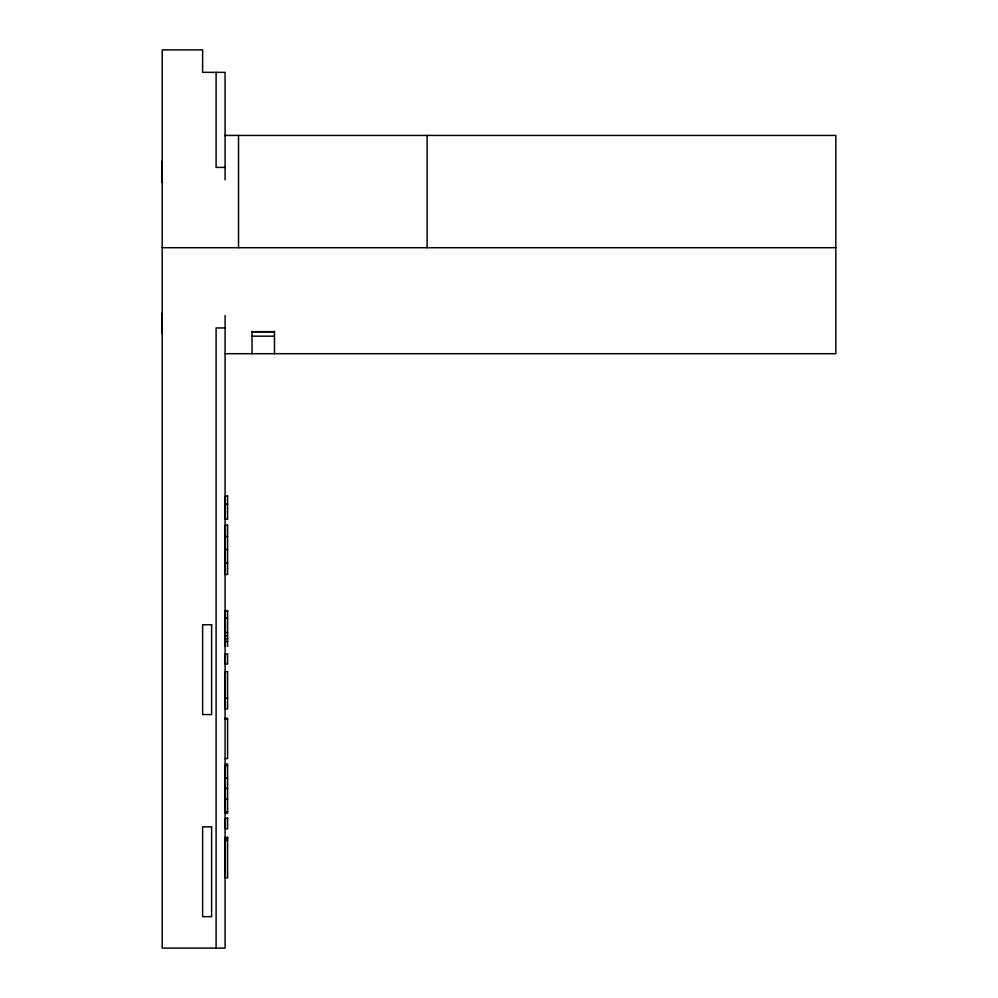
<?xml version="1.0" encoding="UTF-8"?>
<svg xmlns="http://www.w3.org/2000/svg" width="998" height="998" viewBox="0 0 998 998"><rect width="100%" height="100%" fill="white"/><g stroke="black" fill="none" stroke-linecap="round" stroke-linejoin="round"><path stroke-width="1.5" d="M162.2 333.881L162.175 313.172L162.2 316.403M162.2 179.004L162.175 182.235L162.212 49.9L202.631 49.9L202.631 72.355L225.086 72.355L225.086 179.865M162.2 179.777L162.2 161.514L162.212 948.1L225.086 948.1L225.086 315.48M162.175 163.747L162.2 162.063M224.625 135.429L835.825 135.429L835.825 353.704L225.086 353.704M225.086 167.39L216.104 167.39L216.104 72.355M162.175 247.704L835.825 247.704M225.086 327.955L216.104 327.955L216.104 948.1M252.032 331.66L274.487 331.66M252.606 331.773L274.4 331.773M252.032 336.176L274.487 336.176M225.361 504.177L227.606 504.177M225.361 536.487L227.606 536.487M225.361 549.474L227.606 549.474M225.361 562.884L227.606 562.884M225.361 611.125L227.606 611.125M225.361 618.024L227.606 618.024M225.361 632.495L227.606 632.495M225.361 635.813L227.606 635.813M225.361 638.795L227.606 638.795M225.361 641.452L227.606 641.452M225.361 698.201L227.606 698.201M225.086 718.261L227.606 718.261L227.606 758.567L225.086 758.567M225.086 719.271L227.606 719.271M225.361 764.056L227.606 764.056L227.606 813.32L225.361 813.32L225.361 765.691L227.606 765.691M225.361 778.078L227.606 778.078M225.361 788.495L227.606 788.495M225.361 799.124L227.606 799.124M225.361 811.624L227.606 811.624M225.361 837.484L227.606 837.484M225.361 838.058L227.606 838.058M225.361 839.019L227.606 839.019M225.361 840.366L227.606 840.366M162.175 331.66L162.2 333.344M427.144 135.429L427.144 247.704M274.487 331.411L274.487 353.704M252.032 331.411L252.032 353.704M238.522 135.429L238.522 247.704M227.606 646.442L227.606 610.589L225.361 610.589L225.361 646.442M227.606 837.285L227.606 877.878L225.361 877.878L225.361 837.285M227.606 495.944L225.361 495.944L225.361 519.21L227.606 519.21L227.606 495.944M227.606 525.148L225.361 525.148L225.361 574.486L227.606 574.486L227.606 525.148M211.613 624.748L202.631 624.748L202.631 714.568L211.613 714.568L211.613 624.748M227.606 653.89L225.361 653.89L225.361 664.044L227.606 664.044L227.606 653.89M227.606 671.604L225.361 671.604L225.361 708.904L227.606 708.904L227.606 671.604M227.606 818.135L225.361 818.135L225.361 828.827L227.606 828.827L227.606 818.135M211.613 826.843L202.631 826.843L202.631 916.663L211.613 916.663L211.613 826.843"/></g></svg>
